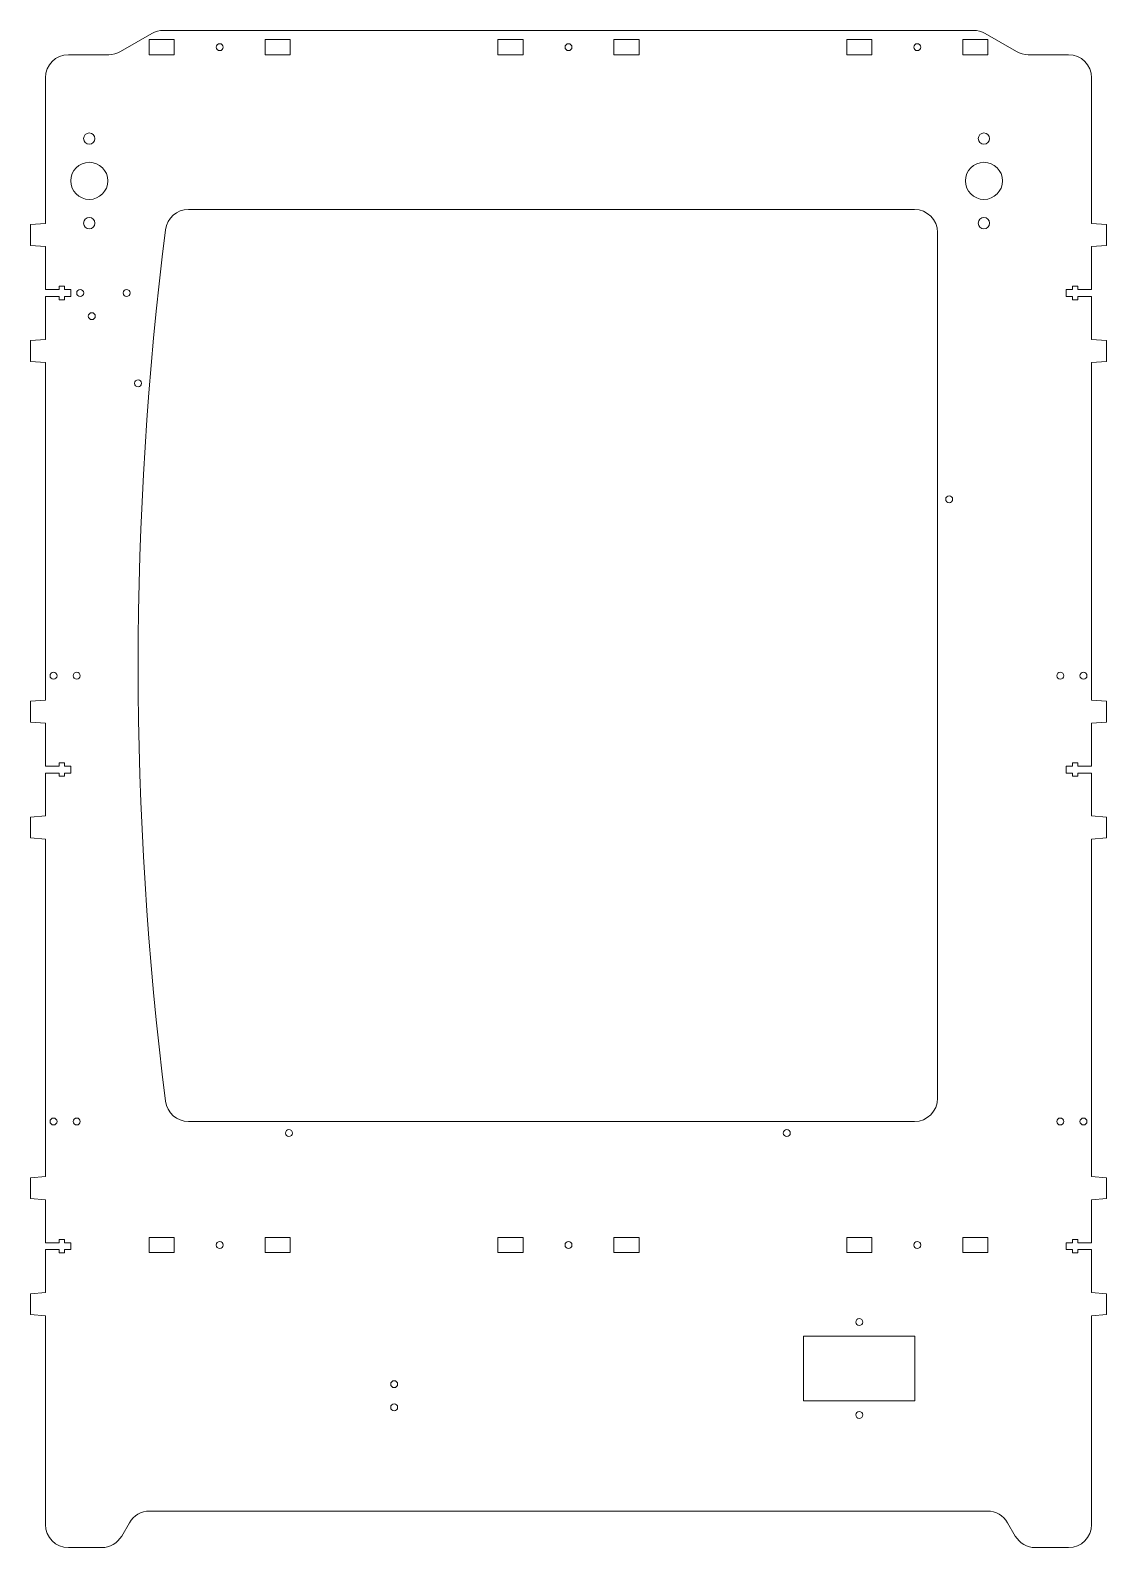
# Model space of a CAD drawing. Header units: millimetres. Extents: x -232 to 232, y 0 to 654.
import ezdxf

# ---------------------------------------------------------------- set-up
doc = ezdxf.new("R2010")
doc.units = ezdxf.units.MM

msp = doc.modelspace()

# ---------------------------------------------------------------- linework, layer by layer
at = {"color": 7, "linetype": 'Continuous', "lineweight": 15}
for p, q in [((-174.66, 654.25), (174.66, 654.25)), ((-179.66, 652.91), (-193.2, 645.09)), ((-180.75, 650.25), (-180.75, 643.75)), ((-169.95, 650.25), (-180.75, 650.25)), ((-169.95, 643.75), (-169.95, 650.25)), ((-119.95, 650.25), (-130.75, 650.25)), ((-130.75, 650.25), (-130.75, 643.75)), ((-119.95, 643.75), (-119.95, 650.25)), ((-19.6, 650.25), (-30.4, 650.25)), ((-30.4, 650.25), (-30.4, 643.75)), ((-19.6, 643.75), (-19.6, 650.25)), ((19.6, 643.75), (19.6, 650.25)), ((19.6, 650.25), (30.4, 650.25)), ((30.4, 650.25), (30.4, 643.75)), ((119.95, 643.75), (119.95, 650.25)), ((119.95, 650.25), (130.75, 650.25)), ((130.75, 650.25), (130.75, 643.75)), ((169.95, 643.75), (169.95, 650.25)), ((169.95, 650.25), (180.75, 650.25)), ((179.66, 652.91), (193.2, 645.09)), ((180.75, 650.25), (180.75, 643.75)), ((-198.2, 643.75), (-215.53, 643.75)), ((-180.75, 643.75), (-169.95, 643.75)), ((-130.75, 643.75), (-119.95, 643.75)), ((-30.4, 643.75), (-19.6, 643.75)), ((30.4, 643.75), (19.6, 643.75)), ((130.75, 643.75), (119.95, 643.75)), ((180.75, 643.75), (169.95, 643.75)), ((198.2, 643.75), (215.53, 643.75)), ((-225.53, 633.75), (-225.53, 571)), ((225.53, 633.75), (225.53, 571)), ((-163.79, 577.05), (149.12, 577.05)), ((-225.53, 571), (-232.03, 570.5)), ((-232.03, 561.5), (-232.03, 570.5)), ((232.03, 570.5), (225.53, 571)), ((232.03, 561.5), (232.03, 570.5)), ((159.12, 567.05), (159.12, 193.75)), ((-232.03, 561.5), (-225.53, 561)), ((-225.53, 561), (-225.53, 542.5)), ((225.53, 561), (232.03, 561.5)), ((225.53, 561), (225.53, 542.5)), ((-219.53, 542.5), (-219.53, 543.9)), ((-219.53, 543.9), (-217.32, 543.9)), ((-217.32, 543.9), (-217.32, 542.5)), ((217.32, 543.9), (217.32, 542.5)), ((219.53, 543.9), (217.32, 543.9)), ((219.53, 542.5), (219.53, 543.9)), ((-225.53, 542.5), (-219.53, 542.5)), ((-219.53, 539.5), (-225.53, 539.5)), ((-225.53, 539.5), (-225.53, 521)), ((-219.53, 538.1), (-219.53, 539.5)), ((-217.32, 538.1), (-219.53, 538.1)), ((-217.32, 542.5), (-214.53, 542.5)), ((-214.53, 539.5), (-217.32, 539.5)), ((-217.32, 539.5), (-217.32, 538.1)), ((-214.53, 542.5), (-214.53, 539.5)), ((214.53, 542.5), (214.53, 539.5)), ((217.32, 542.5), (214.53, 542.5)), ((214.53, 539.5), (217.32, 539.5)), ((217.32, 539.5), (217.32, 538.1)), ((217.32, 538.1), (219.53, 538.1)), ((225.53, 542.5), (219.53, 542.5)), ((219.53, 539.5), (225.53, 539.5)), ((219.53, 538.1), (219.53, 539.5)), ((225.53, 539.5), (225.53, 521)), ((-225.53, 521), (-232.03, 520.5)), ((-232.03, 511.5), (-232.03, 520.5)), ((232.03, 520.5), (225.53, 521)), ((232.03, 511.5), (232.03, 520.5)), ((-232.03, 511.5), (-225.53, 511)), ((-225.53, 511), (-225.53, 365.5)), ((225.53, 511), (232.03, 511.5)), ((225.53, 511), (225.53, 365.5)), ((-225.53, 365.5), (-232.03, 365)), ((-232.03, 356), (-232.03, 365)), ((232.03, 365), (225.53, 365.5)), ((232.03, 356), (232.03, 365)), ((-232.03, 356), (-225.53, 355.5)), ((-225.53, 355.5), (-225.53, 337)), ((225.53, 355.5), (232.03, 356)), ((225.53, 355.5), (225.53, 337)), ((-225.53, 337), (-219.53, 337)), ((-219.53, 334), (-225.53, 334)), ((-225.53, 334), (-225.53, 315.5)), ((-219.53, 337), (-219.53, 338.4)), ((-219.53, 338.4), (-217.32, 338.4)), ((-219.53, 332.6), (-219.53, 334)), ((-217.32, 338.4), (-217.32, 337)), ((-217.32, 337), (-214.53, 337)), ((-214.53, 334), (-217.32, 334)), ((-217.32, 334), (-217.32, 332.6)), ((-214.53, 337), (-214.53, 334)), ((214.53, 337), (214.53, 334)), ((217.32, 337), (214.53, 337)), ((214.53, 334), (217.32, 334)), ((217.32, 338.4), (217.32, 337)), ((219.53, 338.4), (217.32, 338.4)), ((217.32, 334), (217.32, 332.6)), ((219.53, 337), (219.53, 338.4)), ((225.53, 337), (219.53, 337)), ((219.53, 334), (225.53, 334)), ((219.53, 332.6), (219.53, 334)), ((225.53, 334), (225.53, 315.5)), ((-217.32, 332.6), (-219.53, 332.6)), ((217.32, 332.6), (219.53, 332.6)), ((-225.53, 315.5), (-232.03, 315)), ((-232.03, 306), (-232.03, 315)), ((232.03, 315), (225.53, 315.5)), ((232.03, 306), (232.03, 315)), ((-232.03, 306), (-225.53, 305.5)), ((-225.53, 305.5), (-225.53, 160)), ((225.53, 305.5), (232.03, 306)), ((225.53, 305.5), (225.53, 160)), ((149.12, 183.75), (-163.79, 183.75)), ((-225.53, 160), (-232.03, 159.5)), ((-232.03, 150.5), (-232.03, 159.5)), ((232.03, 159.5), (225.53, 160)), ((232.03, 150.5), (232.03, 159.5)), ((-232.03, 150.5), (-225.53, 150)), ((225.53, 150), (232.03, 150.5)), ((-225.53, 150), (-225.53, 131.5)), ((225.53, 150), (225.53, 131.5)), ((-225.53, 131.5), (-219.53, 131.5)), ((-219.53, 131.5), (-219.53, 132.9)), ((-219.53, 132.9), (-217.32, 132.9)), ((-217.32, 132.9), (-217.32, 131.5)), ((-217.32, 131.5), (-214.53, 131.5)), ((-214.53, 131.5), (-214.53, 128.5)), ((-169.95, 133.75), (-180.75, 133.75)), ((-180.75, 133.75), (-180.75, 127.25)), ((-169.95, 127.25), (-169.95, 133.75)), ((-119.95, 133.75), (-130.75, 133.75)), ((-130.75, 133.75), (-130.75, 127.25)), ((-119.95, 127.25), (-119.95, 133.75)), ((-19.6, 133.75), (-30.4, 133.75)), ((-30.4, 133.75), (-30.4, 127.25)), ((-19.6, 127.25), (-19.6, 133.75)), ((19.6, 127.25), (19.6, 133.75)), ((19.6, 133.75), (30.4, 133.75)), ((30.4, 133.75), (30.4, 127.25)), ((119.95, 127.25), (119.95, 133.75)), ((119.95, 133.75), (130.75, 133.75)), ((130.75, 133.75), (130.75, 127.25)), ((169.95, 127.25), (169.95, 133.75)), ((169.95, 133.75), (180.75, 133.75)), ((180.75, 133.75), (180.75, 127.25)), ((214.53, 131.5), (214.53, 128.5)), ((217.32, 131.5), (214.53, 131.5)), ((217.32, 132.9), (217.32, 131.5)), ((219.53, 132.9), (217.32, 132.9)), ((219.53, 131.5), (219.53, 132.9)), ((225.53, 131.5), (219.53, 131.5)), ((-219.53, 128.5), (-225.53, 128.5)), ((-225.53, 128.5), (-225.53, 110)), ((-219.53, 127.1), (-219.53, 128.5)), ((-217.32, 127.1), (-219.53, 127.1)), ((-214.53, 128.5), (-217.32, 128.5)), ((-217.32, 128.5), (-217.32, 127.1)), ((-180.75, 127.25), (-169.95, 127.25)), ((-130.75, 127.25), (-119.95, 127.25)), ((-30.4, 127.25), (-19.6, 127.25)), ((30.4, 127.25), (19.6, 127.25)), ((130.75, 127.25), (119.95, 127.25)), ((180.75, 127.25), (169.95, 127.25)), ((214.53, 128.5), (217.32, 128.5)), ((217.32, 128.5), (217.32, 127.1)), ((217.32, 127.1), (219.53, 127.1)), ((219.53, 128.5), (225.53, 128.5)), ((219.53, 127.1), (219.53, 128.5)), ((225.53, 128.5), (225.53, 110)), ((-225.53, 110), (-232.03, 109.5)), ((-232.03, 100.5), (-232.03, 109.5)), ((232.03, 109.5), (225.53, 110)), ((232.03, 100.5), (232.03, 109.5)), ((-232.03, 100.5), (-225.53, 100)), ((-225.53, 100), (-225.53, 10)), ((225.53, 100), (232.03, 100.5)), ((225.53, 100), (225.53, 10)), ((101.35, 63.25), (101.35, 91.25)), ((101.35, 91.25), (149.35, 91.25)), ((149.35, 91.25), (149.35, 63.25)), ((149.35, 63.25), (101.35, 63.25)), ((180.66, 15.75), (-180.66, 15.75)), ((-192.64, 5), (-189.32, 10.75)), ((192.64, 5), (189.32, 10.75)), ((-215.53, 0), (-201.3, 0)), ((215.53, 0), (201.3, 0))]:
    msp.add_line(p, q, dxfattribs=at)
for centre, radius in [((-150.35, 647), 1.5), ((0, 647), 1.5), ((150.35, 647), 1.5), ((-206.62, 607.6), 2.43), ((179.12, 607.6), 2.43), ((-206.62, 589.35), 8), ((179.12, 589.35), 8), ((-206.62, 571.1), 2.43), ((179.12, 571.1), 2.43), ((-210.53, 541), 1.5), ((-190.53, 541), 1.5), ((-205.53, 531), 1.5), ((-185.58, 502.05), 1.5), ((164.12, 452.05), 1.5), ((-222.03, 375.95), 1.5), ((-212.03, 375.95), 1.5), ((212.03, 375.95), 1.5), ((222.03, 375.95), 1.5), ((-222.03, 183.75), 1.5), ((-212.03, 183.75), 1.5), ((212.03, 183.75), 1.5), ((222.03, 183.75), 1.5), ((-120.53, 178.75), 1.5), ((94.12, 178.75), 1.5), ((-150.35, 130.5), 1.5), ((0, 130.5), 1.5), ((150.35, 130.5), 1.5), ((125.35, 97.25), 1.5), ((-75.17, 70.5), 1.5), ((-75.17, 60.5), 1.5), ((125.35, 57.25), 1.5)]:
    msp.add_circle(centre, radius, dxfattribs=at)
for centre, radius, start, end in [((-174.66, 644.25), 10, 90, 120), ((174.66, 644.25), 10, 60, 90), ((-215.53, 633.75), 10, 90, 180), ((-198.2, 653.75), 10, 270, 300), ((198.2, 653.75), 10, 240, 270), ((215.53, 633.75), 10, 0, 90), ((-163.79, 567.05), 10, 90, 172.80374), ((149.12, 567.05), 10, 0, 90), ((1314.47, 380.4), 1500, 172.80374, 187.19626), ((-163.79, 193.75), 10, 187.19626, 270), ((149.12, 193.75), 10, 270, 0), ((-180.66, 5.75), 10, 90, 150), ((180.66, 5.75), 10, 30, 90), ((-215.53, 10), 10, 180, 270), ((215.53, 10), 10, 270, 0), ((-201.3, 10), 10, 270, 330), ((201.3, 10), 10, 210, 270)]:
    msp.add_arc(centre, radius, start, end, dxfattribs=at)

doc.saveas('drawing.dxf')
